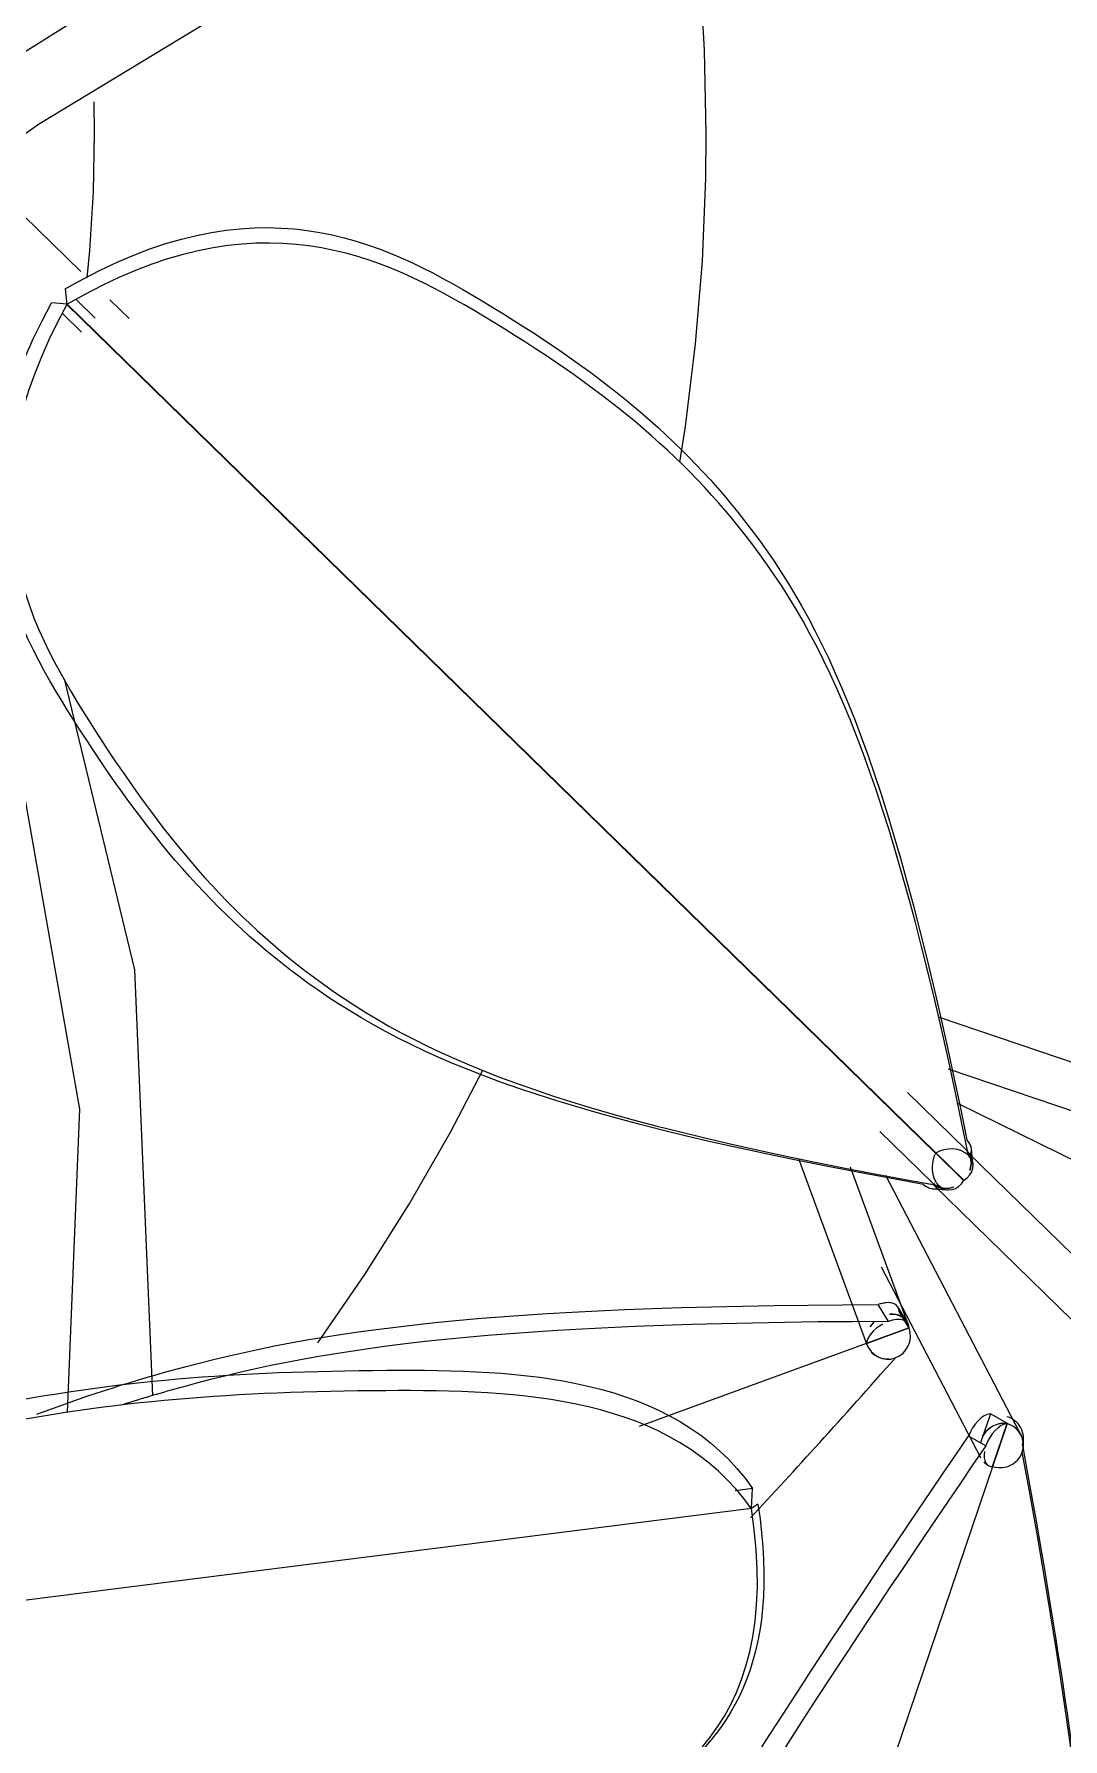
# Model space of a CAD drawing. Header units: inches. Extents: x -956 to 1409, y -1111 to 895.
# Drawn here: x -537.378 to -534.652, y -728 to -723.481 of the extents above; entities that cross this region are included whole.
import ezdxf

# ---------------------------------------------------------------- set-up
doc = ezdxf.new("R2010")
doc.units = ezdxf.units.IN
doc.header["$MEASUREMENT"] = 0
doc.layers.add('L-PLNT', color=71, linetype='Continuous', lineweight=9)

# ---------------------------------------------------------------- blocks, each defined once
blk = doc.blocks.new('Plant-Potted 2 - Plant-Potted 2-4433547-8TH FLOOR TELECOM UNDERFLOOR ROUTING PLAN')
at = {"layer": 'L-PLNT', "color": 53}
for p, q in [((3.8824, 0.0838), (3.8833, 0)), ((3.8113, -0.4528), (3.7703, -0.4496)), ((3.8064, -0.4126), (3.8105, -0.4536)), ((3.8854, -0.4898), (3.8358, -0.4414)), ((3.9758, -0.4911), (3.9247, -0.4412)), ((3.7997, -0.4783), (3.8493, -0.5267)), ((3.8105, -0.4536), (6.1129, -2.703)), ((6.1878, -2.7746), (3.8113, -0.4528)), ((6.62, -2.5125), (6.1203, -2.3424)), ((6.1462, -2.4794), (6.5662, -2.6224)), ((6.1941, -2.6941), (6.0383, -2.542)), ((6.1706, -2.5708), (6.8574, -2.9086)), ((5.9655, -2.6456), (6.1067, -2.7835)), ((6.1133, -2.7034), (6.187, -2.7754)), ((6.187, -2.7754), (6.1133, -2.7034)), ((6.1135, -2.702), (6.1878, -2.7746)), ((6.7784, -3.268), (6.1983, -2.7013)), ((6.212, -2.7329), (6.2079, -2.6919)), ((5.7498, -2.7171), (5.9323, -3.2154)), ((6.0409, -3.159), (5.8875, -2.7402)), ((6.3356, -3.443), (5.9811, -2.7626)), ((6.1049, -2.7974), (6.1459, -2.8006)), ((6.1064, -2.7862), (6.6911, -3.3574)), ((5.9684, -3.0046), (6.2318, -3.5102)), ((5.9877, -3.1493), (5.9608, -3.1045)), ((6.0401, -3.1556), (6.0131, -3.1108)), ((6.0429, -3.1672), (6.016, -3.1224)), ((6.0427, -3.1662), (5.327, -3.4274)), ((5.9299, -3.2073), (6.0427, -3.1662)), ((6.3024, -3.4199), (5.0698, -7.0586)), ((6.258, -3.3942), (6.232, -3.4712)), ((6.3034, -3.4201), (6.258, -3.3942)), ((6.2639, -3.5336), (6.3024, -3.4199)), ((6.2458, -3.479), (6.2004, -3.4531)), ((6.3457, -3.4777), (6.3459, -3.4594)), ((5.6281, -3.592), (5.5814, -3.5979)), ((5.625, -3.6452), (5.6281, -3.592)), ((5.6247, -3.6452), (3.2068, -3.9506)), ((5.6421, -3.6337), (5.6247, -3.6452))]:
    blk.add_line(p, q, dxfattribs=at)
at = {"layer": 'L-PLNT', "color": 53, "flags": 128}
for points in [[(3.5644, 0.1318), (4.0693, 0.4494), (4.4623, 0.6119), (5.1717, 0.7941), (5.4051, 0.9275), (5.5389, 0.7926)], [(5.5389, 0.7926), (5.2389, 0.6189), (4.9626, 0.5324), (4.2097, 0.3102), (3.7356, 0.0237), (3.6747, -0.0199)], [(5.5053, 0), (5.5009, 0.2202), (5.4877, 0.44), (5.4657, 0.6591), (5.4514, 0.7609)], [(3.8833, 0), (3.8802, -0.1553), (3.8709, -0.3103), (3.8635, -0.3834)], [(5.4347, -0.8719), (5.4502, -0.7769), (5.4769, -0.5583), (5.4949, -0.3389), (5.504, -0.1189), (5.5053, 0)], [(3.8477, -0.366), (3.696, -0.2178), (3.5518, -0.0768)], [(3.8124, -3.3901), (3.8454, -2.5865), (3.6046, -1.2241), (3.3017, -0.1701)], [(3.8033, -1.4459), (3.9901, -2.2168), (4.0377, -3.3461)], [(4.4756, -3.2059), (4.6002, -3.0244), (4.7174, -2.838), (4.8272, -2.6471), (4.913, -2.4829)], [(6.1935, -2.6944), (6.1966, -2.6976), (6.1995, -2.7011), (6.202, -2.7047), (6.2042, -2.7083), (6.2062, -2.712), (6.2078, -2.7157), (6.2092, -2.7194), (6.2102, -2.723), (6.2111, -2.7265), (6.2117, -2.7299), (6.212, -2.7329)], [(6.107, -2.783), (6.1103, -2.786), (6.1138, -2.7887), (6.1174, -2.7912), (6.1212, -2.7934), (6.1249, -2.7952), (6.1287, -2.7968), (6.1324, -2.798), (6.136, -2.799), (6.1395, -2.7998), (6.1429, -2.8003), (6.1459, -2.8006)], [(6.0302, -3.1431), (6.0317, -3.1446), (6.033, -3.146), (6.0342, -3.1473), (6.0352, -3.1486), (6.0361, -3.1498), (6.0369, -3.1509), (6.0377, -3.1519), (6.0384, -3.1529), (6.039, -3.1539), (6.0396, -3.1548), (6.0401, -3.1556)], [(5.9886, -3.2492), (5.9808, -3.249), (5.9738, -3.248), (5.9677, -3.2464), (5.9625, -3.2445), (5.958, -3.2425), (5.9543, -3.2404), (5.9511, -3.2384), (5.9484, -3.2365), (5.9462, -3.2347), (5.9442, -3.2329), (5.9426, -3.2315)], [(6.3457, -3.4777), (6.3453, -3.4698), (6.3441, -3.4628), (6.3424, -3.4568), (6.3404, -3.4516), (6.3382, -3.4472), (6.3361, -3.4435), (6.334, -3.4404), (6.332, -3.4378), (6.3301, -3.4355), (6.3283, -3.4336), (6.3268, -3.4321)], [(6.2405, -3.5216), (6.242, -3.5231), (6.2435, -3.5244), (6.2449, -3.5255), (6.2461, -3.5265), (6.2473, -3.5274), (6.2484, -3.5282), (6.2495, -3.529), (6.2505, -3.5296), (6.2515, -3.5302), (6.2524, -3.5308), (6.2532, -3.5312)]]:
    blk.add_lwpolyline(points, dxfattribs=at)
at = {"layer": 'L-PLNT', "color": 53}
for centre, major_axis, ratio, start_param, end_param in [((6.1507, -2.7383), (0.0048, 0.0623), 0.752776, 1.00836, 4.149952), ((6.1498, -2.7391), (0.0622, 0.0062), 0.752776, 5.274826, 8.416418), ((6.1498, -2.7391), (0.0622, 0.0062), 0.752776, 5.274826, 6.845622), ((6.1457, -2.6982), (0.0622, 0.0062), 0.752776, 5.798424, 6.845622), ((6.1498, -2.7391), (0.0437, 0.0447), 0.830597, 5.235988, 6.021386), ((6.1504, -2.7388), (0.0437, 0.0447), 0.830597, 5.235988, 6.021386), ((6.1096, -2.7351), (0.0048, 0.0623), 0.752776, 2.579156, 3.626353), ((6.1504, -2.7388), (0.0437, 0.0447), 0.830597, 3.403392, 4.18879), ((6.1507, -2.7383), (0.0437, 0.0447), 0.830597, 3.403392, 4.18879), ((6.1507, -2.7383), (0.0048, 0.0623), 0.752776, 2.579156, 4.149952), ((5.9596, -3.143), (0.0536, 0.0322), 0.548961, 5.943575, 7.514372), ((5.9865, -3.1878), (0.0536, 0.0322), 0.548961, 1.492986, 2.801983), ((5.9865, -3.1878), (0.0437, 0.0447), 0.830597, 1.570796, 1.832596), ((5.9866, -3.1872), (0.0437, 0.0447), 0.830597, 1.570796, 1.832596), ((5.9865, -3.1878), (0.0536, 0.0322), 0.548961, 5.943575, 7.514372), ((5.9865, -3.1878), (0.0536, 0.0322), 0.548961, 5.943575, 7.514372), ((5.9865, -3.1878), (0.0437, 0.0447), 0.830597, 5.759587, 7.068583), ((5.9866, -3.1872), (0.0437, 0.0447), 0.830597, 5.905327, 7.068583), ((5.9863, -3.1868), (-0.0023, 0.0625), 0.956591, 1.870556, 5.012148), ((5.9863, -3.1868), (-0.0023, 0.0625), 0.956591, 3.441352, 5.012148), ((6.2388, -3.4511), (0.031, 0.0543), 0.548961, 0.33961, 1.910406), ((6.2837, -3.4766), (0.0437, 0.0447), 0.830597, 0.523599, 1.832596), ((6.2842, -3.4769), (0.0437, 0.0447), 0.830597, 0.523599, 1.832596), ((6.2842, -3.4769), (0.031, 0.0543), 0.548961, 0.33961, 1.910406), ((6.2842, -3.4769), (0.031, 0.0543), 0.548961, 0.33961, 1.910406), ((6.2832, -3.4768), (-0.0625, 0.0009), 0.956591, 1.271037, 4.41263), ((6.2832, -3.4768), (-0.0625, 0.0009), 0.956591, 2.841833, 4.41263), ((6.2834, -3.4586), (-0.0625, 0.0009), 0.956591, 2.841833, 4.41263), ((6.2837, -3.4766), (0.0437, 0.0447), 0.830597, 2.875849, 2.879793), ((6.2842, -3.4769), (0.031, 0.0543), 0.548961, 2.172206, 3.481203)]:
    blk.add_ellipse(centre, major_axis=major_axis, ratio=ratio, start_param=start_param, end_param=end_param, dxfattribs=at)
for points, knots in [([(3.8064, -0.4126), (4.3113, -0.1175), (5.0238, -0.4737), (5.6941, -1.008), (6.0009, -1.7021), (6.1959, -2.6679)], [-0.1185958, -0.1185958, -0.1185958, -0.1185958, -0.0843321, -0.0450854, 0, 0, 0, 0]), ([(6.2, -2.7089), (6.005, -1.743), (5.6982, -1.049), (5.028, -0.5147), (4.3158, -0.1587), (3.8114, -0.4531)], [0, 0, 0, 0, 0.0450854, 0.0843321, 0.1185765, 0.1185765, 0.1185765, 0.1185765]), ([(6.0806, -2.7859), (5.1105, -2.6135), (4.4095, -2.3229), (3.8597, -1.6652), (3.487, -0.9612), (3.7703, -0.4496)], [-0.1185958, -0.1185958, -0.1185958, -0.1185958, -0.0735104, -0.0342637, 0, 0, 0, 0]), ([(3.8109, -0.4536), (3.5283, -0.9647), (3.9008, -1.6685), (4.4505, -2.326), (5.1515, -2.6166), (6.1216, -2.7891)], [0.0000195, 0.0000195, 0.0000195, 0.0000195, 0.0342637, 0.0735104, 0.1185958, 0.1185958, 0.1185958, 0.1185958]), ([(3.7309, -3.3949), (3.8482, -3.3508), (4.3411, -3.1901), (4.9311, -3.1079), (5.9608, -3.1045)], [-0.0592979, -0.0592979, -0.0592979, -0.0592979, -0.04508537, 0, 0, 0, 0]), ([(5.9877, -3.1493), (4.958, -3.1527), (4.448, -3.2237), (4.0104, -3.3534), (3.9584, -3.37)], [0, 0, 0, 0, 0.04508537, 0.05126478, 0.05126478, 0.05126478, 0.05126478]), ([(3.2127, -3.4723), (3.3502, -3.4299), (3.8222, -3.3138), (4.5402, -3.26), (5.4181, -3.2906), (5.6281, -3.592)], [-0.08725692, -0.08725692, -0.08725692, -0.08725692, -0.07351042, -0.03426369, 0, 0, 0, 0]), ([(5.625, -3.6461), (5.4149, -3.3447), (4.5371, -3.3141), (3.8325, -3.3669), (3.3761, -3.4769), (3.2579, -3.5118)], [0, 0, 0, 0, 0.03426369, 0.07351042, 0.08562326, 0.08562326, 0.08562326, 0.08562326]), ([(6.2458, -3.479), (5.514, -4.5489), (5.0342, -5.411), (4.7846, -6.3174), (4.6915, -7.0701), (5.0708, -7.0588)], [0, 0, 0, 0, 0.0450854, 0.0843321, 0.1185958, 0.1185958, 0.1185958, 0.1185958]), ([(4.7091, -6.7006), (4.7089, -6.6011), (4.7866, -6.1194), (4.9889, -5.3851), (5.4687, -4.523), (6.2004, -3.4531)], [-0.09608262, -0.09608262, -0.09608262, -0.09608262, -0.08433211, -0.04508537, 0, 0, 0, 0]), ([(5.0698, -7.0586), (5.6649, -7.2335), (6.1781, -6.5513), (6.5767, -5.6699), (6.5692, -4.726), (6.3426, -3.4953)], [0, 0, 0, 0, 0.0342637, 0.0735104, 0.1185958, 0.1185958, 0.1185958, 0.1185958]), ([(1.9128, -4.1763), (3.1067, -4.6356), (4.0442, -4.8274), (4.9734, -4.6152), (5.7197, -4.2535), (5.6247, -3.6452)], [0, 0, 0, 0, 0.0450854, 0.0843321, 0.1185958, 0.1185958, 0.1185958, 0.1185958])]:
    blk.add_open_spline(points, degree=3, knots=knots, dxfattribs=at)
for points in [[(5.6225, -3.6695), (5.7395, -3.544), (5.8668, -3.4035), (6.0062, -3.2458)], [(6.3429, -3.4771), (6.4422, -4.0166), (6.4988, -4.4167), (6.5243, -4.7306)], [(5.6421, -3.6337), (5.7073, -4.0507), (5.5643, -4.2611), (5.3678, -4.3903)]]:
    blk.add_open_spline(points, degree=3, dxfattribs=at)
blk = doc.blocks.new('18433_1 - AEO NY - CENTRAL_rvt-1-8TH FLOOR TELECOM UNDERFLOOR ROUTING PLAN')
at = {"color": 53, "lineweight": 9}
blk.add_blockref('Plant-Potted 2 - Plant-Potted 2-4433547-8TH FLOOR TELECOM UNDERFLOOR ROUTING PLAN', (-541.1021, -723.7443), dxfattribs=at)

msp = doc.modelspace()

# ---------------------------------------------------------------- block references
at = {"lineweight": 5}
msp.add_blockref('18433_1 - AEO NY - CENTRAL_rvt-1-8TH FLOOR TELECOM UNDERFLOOR ROUTING PLAN', (0, 0), dxfattribs=at)

doc.saveas('drawing.dxf')
